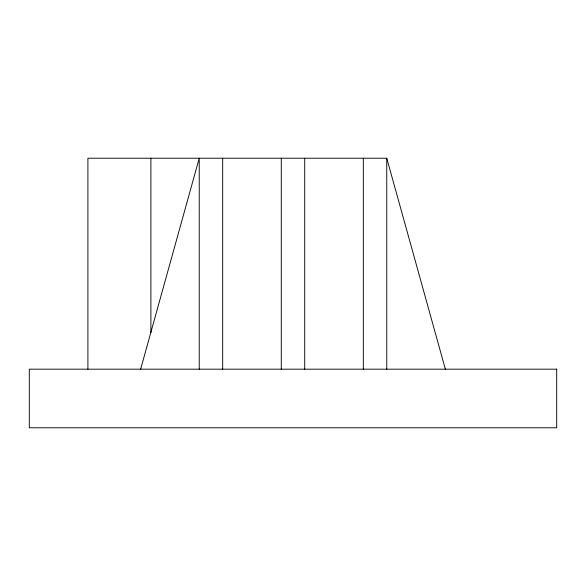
<?xml version="1.0" encoding="UTF-8"?>
<svg xmlns="http://www.w3.org/2000/svg" width="586" height="586" viewBox="0 0 586 586"><rect width="100%" height="100%" fill="white"/><g stroke="black" fill="none" stroke-linecap="round" stroke-linejoin="round"><path stroke-width="0.88" d="M140.64 369.18L199.24 158.22L199.24 369.18M445.36 369.18L386.76 158.22L87.9 158.22L87.9 369.18M386.76 158.22L386.76 369.18M363.32 158.22L363.32 369.18M304.72 158.22L304.72 369.18M281.28 158.22L281.28 369.18M222.68 158.22L222.68 369.18M150.895 158.22L150.895 332.65M556.7 369.18L29.3 369.18L29.3 427.78L556.7 427.78L556.7 369.18"/></g></svg>
